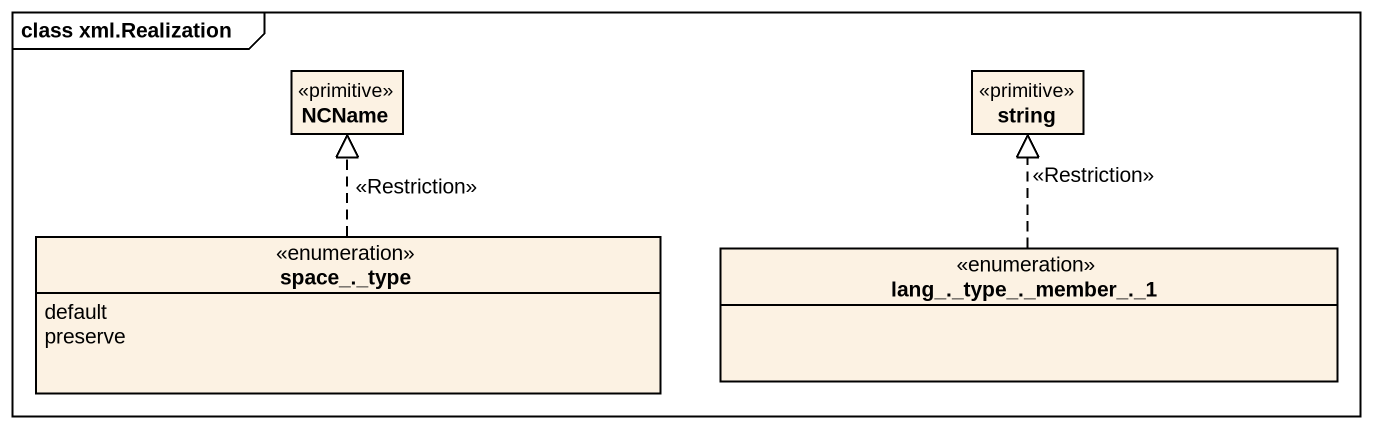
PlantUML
@startuml
mainframe class xml.Realization
hide circle
hide empty members
class NCName <<primitive>>
class string <<primitive>>
enum "space_._type" as space_type {
  default
  preserve
}
enum "lang_._type_._member_._1" as lang_type_member_1
space_type .up.|> NCName : <<Restriction>>
lang_type_member_1 .up.|> string : <<Restriction>>
@enduml
